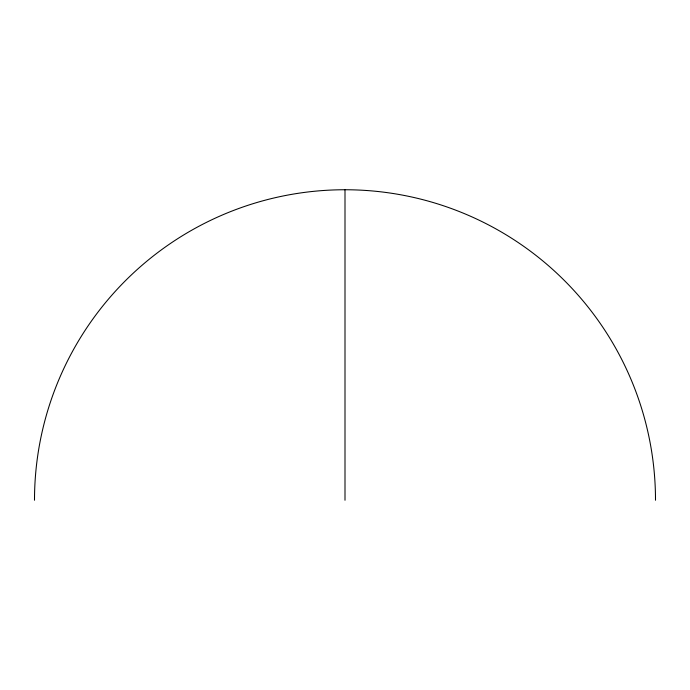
<?xml version="1.0" encoding="UTF-8"?>
<svg xmlns="http://www.w3.org/2000/svg" width="690" height="690" viewBox="0 0 690 690"><rect width="100%" height="100%" fill="white"/><g stroke="black" fill="none" stroke-linecap="round" stroke-linejoin="round"><path stroke-width="1.03" d="M655.5 500.25A310.5 310.5 0 0 0 345 189.75L345 500.25M34.5 500.25A310.5 310.5 0 0 1 345 189.75"/></g></svg>
